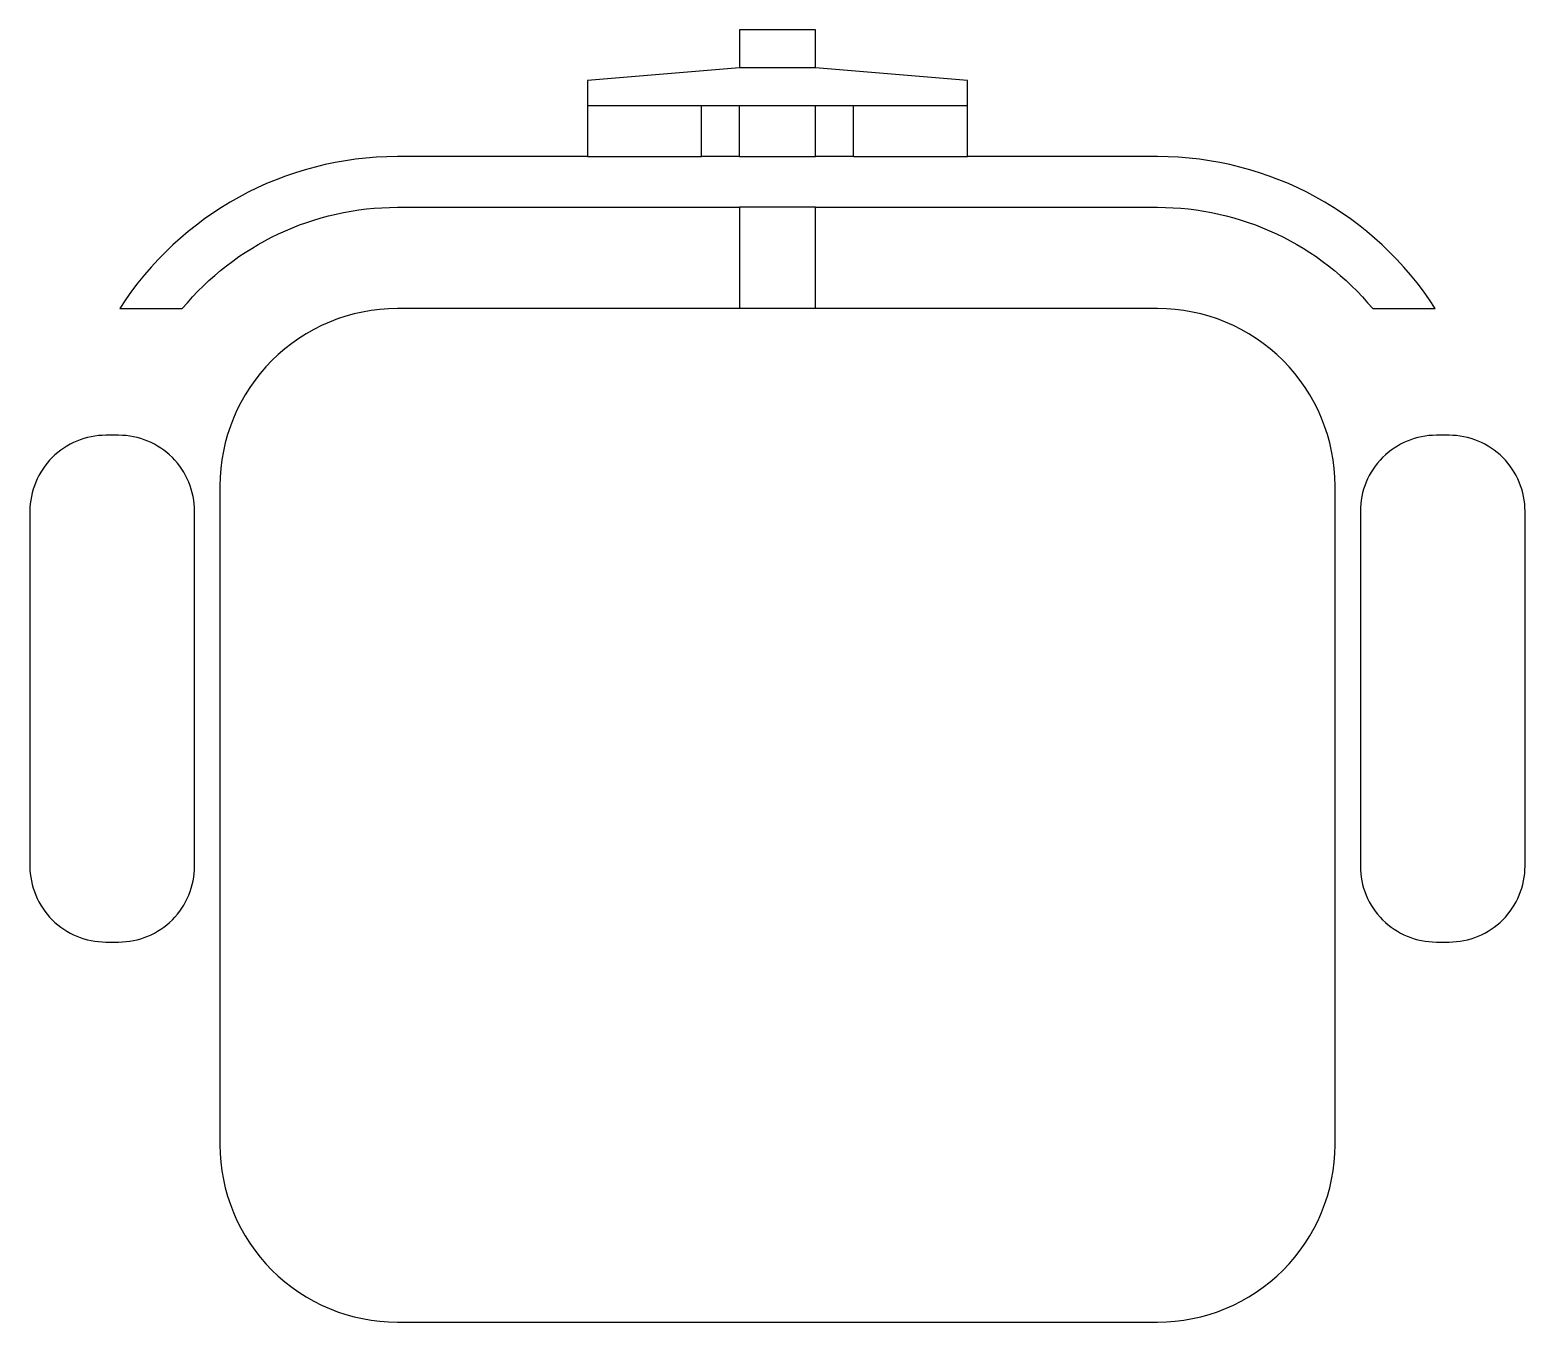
# Model space of a CAD drawing. Extents: x 4.555 to 5.145, y 3.559 to 4.069.
import ezdxf

# ---------------------------------------------------------------- set-up
doc = ezdxf.new("R2010")
doc.units = 0
doc.layers.get('0').update_dxf_attribs({"linetype": 'CONTINUOUS'})

msp = doc.modelspace()

# ---------------------------------------------------------------- linework, layer by layer
at = {"color": 0}
for p, q in [((4.86532, 4.0541), (4.83532, 4.0541)), ((4.82032, 4.0191), (4.82032, 4.0391)), ((4.83532, 4.0191), (4.83532, 4.0391)), ((4.86532, 4.0191), (4.86532, 4.0391)), ((4.88032, 4.0391), (4.86532, 4.0391)), ((4.88032, 4.0191), (4.88032, 4.0391)), ((4.83532, 4.0191), (4.82032, 4.0191)), ((4.88032, 4.0191), (4.86532, 4.0191))]:
    msp.add_line(p, q, dxfattribs=at)
for points in [[(4.83532, 3.9591), (4.70032, 3.9591, 0.414214), (4.63032, 3.8891), (4.63032, 3.6291, 0.414214), (4.70032, 3.5591), (5.00032, 3.5591, 0.414214), (5.07032, 3.6291), (5.07032, 3.8891, 0.414214), (5.00032, 3.9591), (4.86532, 3.9591), (4.86532, 3.9991), (5.00032, 3.9991, -0.223888), (5.08518, 3.9591), (5.10987, 3.9591, 0.255924), (5.00032, 4.0191), (4.92532, 4.0191), (4.92532, 4.0491), (4.86532, 4.0541), (4.86532, 4.0691), (4.83532, 4.0691), (4.83532, 4.0541), (4.77532, 4.0491), (4.77532, 4.0191), (4.70032, 4.0191, 0.255924), (4.59078, 3.9591), (4.61547, 3.9591, -0.223888), (4.70032, 3.9991), (4.83532, 3.9991)], [(4.59032, 3.9091), (4.58532, 3.9091, 0.414214), (4.55532, 3.8791), (4.55532, 3.7391, 0.414214), (4.58532, 3.7091), (4.59032, 3.7091, 0.414214), (4.62032, 3.7391), (4.62032, 3.8791, 0.414214)], [(5.08032, 3.8791), (5.08032, 3.7391, 0.414214), (5.11032, 3.7091), (5.11532, 3.7091, 0.414214), (5.14532, 3.7391), (5.14532, 3.8791, 0.414214), (5.11532, 3.9091), (5.11032, 3.9091, 0.414214)]]:
    msp.add_lwpolyline(points, format="xyb", close=True, dxfattribs=at)
for points in [[(4.82032, 4.0391), (4.77532, 4.0391)], [(4.83532, 4.0391), (4.82032, 4.0391)], [(4.86532, 4.0391), (4.83532, 4.0391)], [(4.92532, 4.0391), (4.88032, 4.0391)]]:
    msp.add_lwpolyline(points, dxfattribs=at)
for points in [[(4.77532, 4.0191), (4.82032, 4.0191, -0.255924)], [(4.83532, 4.0191), (4.86532, 4.0191, -0.255924)], [(4.88032, 4.0191), (4.92532, 4.0191, -0.255924)], [(4.86532, 3.9991), (4.83532, 3.9991, 0.223888)], [(4.86532, 3.9591), (4.83532, 3.9591, 0.414214)]]:
    msp.add_lwpolyline(points, format="xyb", dxfattribs=at)

doc.saveas('drawing.dxf')
